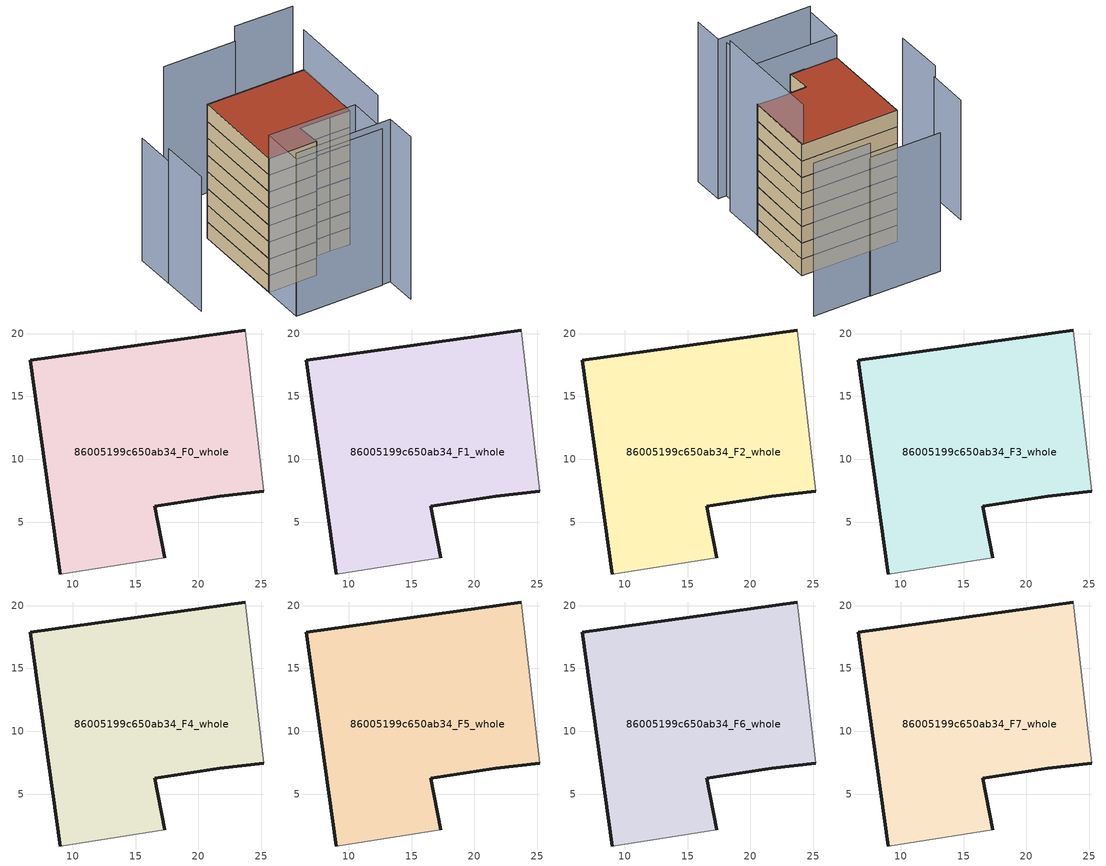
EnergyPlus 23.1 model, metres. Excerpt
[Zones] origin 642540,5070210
86005199c650ab34_F0_whole
 floor ground (EU_floor_Construction): 25.21,7.48 23.72,20.29 6.6,17.89 9,0.88 17.31,2.18 16.51,6.28 21.71,7.08 z0
 wall outside (EU_wall_Construction): 25.21,7.48 21.71,7.08 16.51,6.28 17.31,2.18 / 9,0.88 6.6,17.89 23.72,20.29 z0:3
 wall adiabatic (EU_wall_Construction): 23.72,20.29 25.21,7.48 / 17.31,2.18 9,0.88 z0:3
86005199c650ab34_F1_whole
 floor to 86005199c650ab34_F0_whole (EU_floor_Construction): 25.21,7.48 23.72,20.29 6.6,17.89 9,0.88 17.31,2.18 16.51,6.28 21.71,7.08 z3
 wall outside (EU_wall_Construction): 25.21,7.48 21.71,7.08 16.51,6.28 17.31,2.18 / 9,0.88 6.6,17.89 23.72,20.29 z3:6
 wall adiabatic (EU_wall_Construction): 23.72,20.29 25.21,7.48 / 17.31,2.18 9,0.88 z3:6
86005199c650ab34_F2_whole
 floor to 86005199c650ab34_F1_whole (EU_floor_Construction): 25.21,7.48 23.72,20.29 6.6,17.89 9,0.88 17.31,2.18 16.51,6.28 21.71,7.08 z6
 wall outside (EU_wall_Construction): 25.21,7.48 21.71,7.08 16.51,6.28 17.31,2.18 / 9,0.88 6.6,17.89 23.72,20.29 z6:9
 wall adiabatic (EU_wall_Construction): 23.72,20.29 25.21,7.48 / 17.31,2.18 9,0.88 z6:9
86005199c650ab34_F3_whole
 floor to 86005199c650ab34_F2_whole (EU_floor_Construction): 25.21,7.48 23.72,20.29 6.6,17.89 9,0.88 17.31,2.18 16.51,6.28 21.71,7.08 z9
 wall outside (EU_wall_Construction): 25.21,7.48 21.71,7.08 16.51,6.28 17.31,2.18 / 9,0.88 6.6,17.89 23.72,20.29 z9:12
 wall adiabatic (EU_wall_Construction): 23.72,20.29 25.21,7.48 / 17.31,2.18 9,0.88 z9:12
86005199c650ab34_F4_whole
 floor to 86005199c650ab34_F3_whole (EU_floor_Construction): 25.21,7.48 23.72,20.29 6.6,17.89 9,0.88 17.31,2.18 16.51,6.28 21.71,7.08 z12
 wall outside (EU_wall_Construction): 25.21,7.48 21.71,7.08 16.51,6.28 17.31,2.18 / 9,0.88 6.6,17.89 23.72,20.29 z12:15
 wall adiabatic (EU_wall_Construction): 23.72,20.29 25.21,7.48 / 17.31,2.18 9,0.88 z12:15
86005199c650ab34_F5_whole
 floor to 86005199c650ab34_F4_whole (EU_floor_Construction): 25.21,7.48 23.72,20.29 6.6,17.89 9,0.88 17.31,2.18 16.51,6.28 21.71,7.08 z15
 wall outside (EU_wall_Construction): 25.21,7.48 21.71,7.08 16.51,6.28 17.31,2.18 / 9,0.88 6.6,17.89 23.72,20.29 z15:18
 wall adiabatic (EU_wall_Construction): 23.72,20.29 25.21,7.48 / 17.31,2.18 9,0.88 z15:18
86005199c650ab34_F6_whole
 floor to 86005199c650ab34_F5_whole (EU_floor_Construction): 25.21,7.48 23.72,20.29 6.6,17.89 9,0.88 17.31,2.18 16.51,6.28 21.71,7.08 z18
 wall outside (EU_wall_Construction): 25.21,7.48 21.71,7.08 16.51,6.28 17.31,2.18 / 9,0.88 6.6,17.89 23.72,20.29 z18:21
 wall adiabatic (EU_wall_Construction): 23.72,20.29 25.21,7.48 / 17.31,2.18 9,0.88 z18:21
86005199c650ab34_F7_whole
 floor to 86005199c650ab34_F6_whole (EU_floor_Construction): 25.21,7.48 23.72,20.29 6.6,17.89 9,0.88 17.31,2.18 16.51,6.28 21.71,7.08 z21
 wall outside (EU_wall_Construction): 25.21,7.48 21.71,7.08 16.51,6.28 17.31,2.18 / 9,0.88 6.6,17.89 23.72,20.29 z21:24
 wall adiabatic (EU_wall_Construction): 23.72,20.29 25.21,7.48 / 17.31,2.18 9,0.88 z21:24
 roof outside (EU_roof_Construction): 23.72,20.29 25.21,7.48 21.71,7.08 16.51,6.28 17.31,2.18 9,0.88 6.6,17.89 z24
shading: -3.61,9.39 -2.26,0.59 z0:24.1; 10,-6.43 26.49,-4.03 / 26.49,-4.03 27.29,-9.54 z0:29.2; 25.04,-4.4 9.99,-6.43 / 9.99,-6.43 8.98,1.05 / 8.98,1.05 24.03,3.08 / 24.03,3.08 25.04,-4.4 z0:28.1; 26.26,-0.19 23.46,20.25 z0:31.2; 16.58,29.6 4.08,27.9 z0:25.3; 26.63,30.95 16.51,29.6 z0:28; -4.61,16.49 -3.56,9.08 z0:21.9
[Building]
EU S2 Campaign: North Axis=0; Terrain=City; Solar Distribution=FullExterior
[Site:Location]
Lyon-Bron: Latitude=45.75; Longitude=5; Time Zone=1; Elevation=198
[SizingPeriod:WeatherFileDays]
AnnualSizingPeriod: Begin Month=1; Begin Day of Month=1; End Month=12; End Day of Month=31; Day of Week for Start Day=Monday; Use Weather File Daylight Saving Period=No; Use Weather File Rain and Snow Indicators=No
[MATERIAL]
EU_InternalMass_Material: Roughness=MediumRough; Thickness=0.1; Conductivity=1; Density=1800; Specific Heat=900; Thermal Absorptance=0.9; Solar Absorptance=0.7; Visible Absorptance=0.7
[MATERIAL:NOMASS] Roughness=MediumRough; Thermal Absorptance=0.9; Solar Absorptance=0.7; Visible Absorptance=0.7
Name | Thermal Resistance
EU_wall_NoMass | 0.776494
EU_roof_NoMass | 0.486893
EU_floor_NoMass | 0.421597
[CONSTRUCTION]
EU_wall_Construction: EU_wall_NoMass
EU_roof_Construction: EU_roof_NoMass
EU_floor_Construction: EU_floor_NoMass
EU_InternalMass_Construction: EU_InternalMass_Material
[ZONE] Type=1; Multiplier=1; Ceiling Height=autocalculate; Floor Area=autocalculate; Part of Total Floor Area=Yes
Name | Volume
86005199c650ab34_F0_whole | 766.255
86005199c650ab34_F1_whole; 86005199c650ab34_F2_whole; 86005199c650ab34_F3_whole; 86005199c650ab34_F4_whole; 86005199c650ab34_F5_whole; 86005199c650ab34_F6_whole; 86005199c650ab34_F7_whole | 766.256
[INTERNALMASS] Construction=EU_InternalMass_Construction; Surface Area=255.414
Name | Zone or ZoneList
86005199c650ab34_F0_whole_EU_InternalMass | 86005199c650ab34_F0_whole
86005199c650ab34_F1_whole_EU_InternalMass | 86005199c650ab34_F1_whole
86005199c650ab34_F2_whole_EU_InternalMass | 86005199c650ab34_F2_whole
86005199c650ab34_F3_whole_EU_InternalMass | 86005199c650ab34_F3_whole
86005199c650ab34_F4_whole_EU_InternalMass | 86005199c650ab34_F4_whole
86005199c650ab34_F5_whole_EU_InternalMass | 86005199c650ab34_F5_whole
86005199c650ab34_F6_whole_EU_InternalMass | 86005199c650ab34_F6_whole
86005199c650ab34_F7_whole_EU_InternalMass | 86005199c650ab34_F7_whole
[OTHEREQUIPMENT] Fuel Type=Electricity; Design Level Calculation Method=Watts/Area; Power per Zone Floor Area=1; Fraction Latent=0; Fraction Radiant=0; Fraction Lost=0; Carbon Dioxide Generation Rate=0; EndUse Subcategory=EU_Step8_InternalGains
Name | Zone or ZoneList or Space or SpaceList | Schedule
EU_Step8_InternalGain_86005199c650ab34_F0_whole_f000 | 86005199c650ab34_F0_whole | EU_Step8_GainSchedule_86005199c650ab34_F0_whole_f000
EU_Step8_InternalGain_86005199c650ab34_F1_whole_f000 | 86005199c650ab34_F1_whole | EU_Step8_GainSchedule_86005199c650ab34_F1_whole_f000
EU_Step8_InternalGain_86005199c650ab34_F2_whole_f000 | 86005199c650ab34_F2_whole | EU_Step8_GainSchedule_86005199c650ab34_F2_whole_f000
EU_Step8_InternalGain_86005199c650ab34_F3_whole_f000 | 86005199c650ab34_F3_whole | EU_Step8_GainSchedule_86005199c650ab34_F3_whole_f000
EU_Step8_InternalGain_86005199c650ab34_F4_whole_f000 | 86005199c650ab34_F4_whole | EU_Step8_GainSchedule_86005199c650ab34_F4_whole_f000
EU_Step8_InternalGain_86005199c650ab34_F5_whole_f000 | 86005199c650ab34_F5_whole | EU_Step8_GainSchedule_86005199c650ab34_F5_whole_f000
EU_Step8_InternalGain_86005199c650ab34_F6_whole_f000 | 86005199c650ab34_F6_whole | EU_Step8_GainSchedule_86005199c650ab34_F6_whole_f000
EU_Step8_InternalGain_86005199c650ab34_F7_whole_f000 | 86005199c650ab34_F7_whole | EU_Step8_GainSchedule_86005199c650ab34_F7_whole_f000
[ZONEVENTILATION:DESIGNFLOWRATE] Schedule=EU_AlwaysOn; Design Flow Rate Calculation Method=AirChanges/Hour; Air Changes per Hour=0.693814; Ventilation Type=Natural; Fan Pressure Rise=0; Fan Total Efficiency=1; Constant Term Coefficient=1; Temperature Term Coefficient=0; Velocity Term Coefficient=0; Velocity Squared Term Coefficient=0; Minimum Indoor Temperature=-100; Maximum Indoor Temperature=100; Delta Temperature=-100; Minimum Outdoor Temperature=-100; Maximum Outdoor Temperature=100; Maximum Wind Speed=40
Name | Zone or ZoneList or Space or SpaceList
EU_ConstantAir_86005199c650ab34_F0_whole | 86005199c650ab34_F0_whole
EU_ConstantAir_86005199c650ab34_F1_whole | 86005199c650ab34_F1_whole
EU_ConstantAir_86005199c650ab34_F2_whole | 86005199c650ab34_F2_whole
EU_ConstantAir_86005199c650ab34_F3_whole | 86005199c650ab34_F3_whole
EU_ConstantAir_86005199c650ab34_F4_whole | 86005199c650ab34_F4_whole
EU_ConstantAir_86005199c650ab34_F5_whole | 86005199c650ab34_F5_whole
EU_ConstantAir_86005199c650ab34_F6_whole | 86005199c650ab34_F6_whole
EU_ConstantAir_86005199c650ab34_F7_whole | 86005199c650ab34_F7_whole
[HVACTEMPLATE:THERMOSTAT] Constant Heating Setpoint=20; Constant Cooling Setpoint=50
EU_HeatOnly_86005199c650ab34_F0_whole; EU_HeatOnly_86005199c650ab34_F1_whole; EU_HeatOnly_86005199c650ab34_F2_whole; EU_HeatOnly_86005199c650ab34_F3_whole; EU_HeatOnly_86005199c650ab34_F4_whole; EU_HeatOnly_86005199c650ab34_F5_whole; EU_HeatOnly_86005199c650ab34_F6_whole; EU_HeatOnly_86005199c650ab34_F7_whole
[HVACTEMPLATE:ZONE:IDEALLOADSAIRSYSTEM] System Availability Schedule=EU_AlwaysOn; Maximum Heating Supply Air Temperature=50; Minimum Cooling Supply Air Temperature=13; Maximum Heating Supply Air Humidity Ratio=0.0156; Minimum Cooling Supply Air Humidity Ratio=0.0077; Heating Limit=NoLimit; Cooling Limit=NoLimit; Heating Availability Schedule=EU_AlwaysOn; Cooling Availability Schedule=EU_CoolingOff; Dehumidification Control Type=ConstantSensibleHeatRatio; Cooling Sensible Heat Ratio=0.7; Dehumidification Setpoint=60; Humidification Control Type=None; Humidification Setpoint=30; Outdoor Air Method=None; Outdoor Air Flow Rate per Person=0.00944; Outdoor Air Flow Rate per Zone Floor Area=0; Outdoor Air Flow Rate per Zone=0; Demand Controlled Ventilation Type=None; Outdoor Air Economizer Type=NoEconomizer; Heat Recovery Type=None; Sensible Heat Recovery Effectiveness=0.7; Latent Heat Recovery Effectiveness=0.65
Name | Template Thermostat
86005199c650ab34_F0_whole | EU_HeatOnly_86005199c650ab34_F0_whole
86005199c650ab34_F1_whole | EU_HeatOnly_86005199c650ab34_F1_whole
86005199c650ab34_F2_whole | EU_HeatOnly_86005199c650ab34_F2_whole
86005199c650ab34_F3_whole | EU_HeatOnly_86005199c650ab34_F3_whole
86005199c650ab34_F4_whole | EU_HeatOnly_86005199c650ab34_F4_whole
86005199c650ab34_F5_whole | EU_HeatOnly_86005199c650ab34_F5_whole
86005199c650ab34_F6_whole | EU_HeatOnly_86005199c650ab34_F6_whole
86005199c650ab34_F7_whole | EU_HeatOnly_86005199c650ab34_F7_whole
[SIZING:ZONE] Zone Cooling Design Supply Air Temperature Input Method=SupplyAirTemperature; Zone Cooling Design Supply Air Temperature=13; Zone Heating Design Supply Air Temperature Input Method=SupplyAirTemperature; Zone Heating Design Supply Air Temperature=50; Zone Cooling Design Supply Air Humidity Ratio=0.008; Zone Heating Design Supply Air Humidity Ratio=0.008; Cooling Design Air Flow Method=DesignDay; Cooling Design Air Flow Rate=0; Cooling Minimum Air Flow per Zone Floor Area=0.000762; Cooling Minimum Air Flow=0; Cooling Minimum Air Flow Fraction=0.2; Heating Design Air Flow Method=DesignDay; Heating Design Air Flow Rate=0; Heating Maximum Air Flow per Zone Floor Area=0.002032; Heating Maximum Air Flow=0.141576; Heating Maximum Air Flow Fraction=0.3; Account for Dedicated Outdoor Air System=No; Dedicated Outdoor Air System Control Strategy=NeutralSupplyAir; Dedicated Outdoor Air Low Setpoint Temperature for Design=autosize; Dedicated Outdoor Air High Setpoint Temperature for Design=autosize; Zone Load Sizing Method=Sensible Load Only No Latent Load; Zone Latent Cooling Design Supply Air Humidity Ratio Input Method=HumidityRatioDifference; Zone Cooling Design Supply Air Humidity Ratio Difference=0.005; Zone Latent Heating Design Supply Air Humidity Ratio Input Method=HumidityRatioDifference; Zone Humidification Design Supply Air Humidity Ratio Difference=0.005
86005199c650ab34_F0_whole; 86005199c650ab34_F1_whole; 86005199c650ab34_F2_whole; 86005199c650ab34_F3_whole; 86005199c650ab34_F4_whole; 86005199c650ab34_F5_whole; 86005199c650ab34_F6_whole; 86005199c650ab34_F7_whole
[SCHEDULE:CONSTANT]
Name | Hourly Value
EU_AlwaysOn | 1
EU_CoolingOff | 0
[SCHEDULE:FILE] Column Number=1; Rows to Skip at Top=0; Number of Hours of Data=8760; Column Separator=Comma; Interpolate to Timestep=No; Minutes per Item=60; Adjust Schedule for Daylight Savings=Yes
Name | File
EU_Step8_GainSchedule_86005199c650ab34_F0_whole_f000 | ../../schedules/86005199c650ab34/86005199c650ab34_F0_whole_f000_gain.csv
EU_Step8_GainSchedule_86005199c650ab34_F1_whole_f000 | ../../schedules/86005199c650ab34/86005199c650ab34_F1_whole_f000_gain.csv
EU_Step8_GainSchedule_86005199c650ab34_F2_whole_f000 | ../../schedules/86005199c650ab34/86005199c650ab34_F2_whole_f000_gain.csv
EU_Step8_GainSchedule_86005199c650ab34_F3_whole_f000 | ../../schedules/86005199c650ab34/86005199c650ab34_F3_whole_f000_gain.csv
EU_Step8_GainSchedule_86005199c650ab34_F4_whole_f000 | ../../schedules/86005199c650ab34/86005199c650ab34_F4_whole_f000_gain.csv
EU_Step8_GainSchedule_86005199c650ab34_F5_whole_f000 | ../../schedules/86005199c650ab34/86005199c650ab34_F5_whole_f000_gain.csv
EU_Step8_GainSchedule_86005199c650ab34_F6_whole_f000 | ../../schedules/86005199c650ab34/86005199c650ab34_F6_whole_f000_gain.csv
EU_Step8_GainSchedule_86005199c650ab34_F7_whole_f000 | ../../schedules/86005199c650ab34/86005199c650ab34_F7_whole_f000_gain.csv
